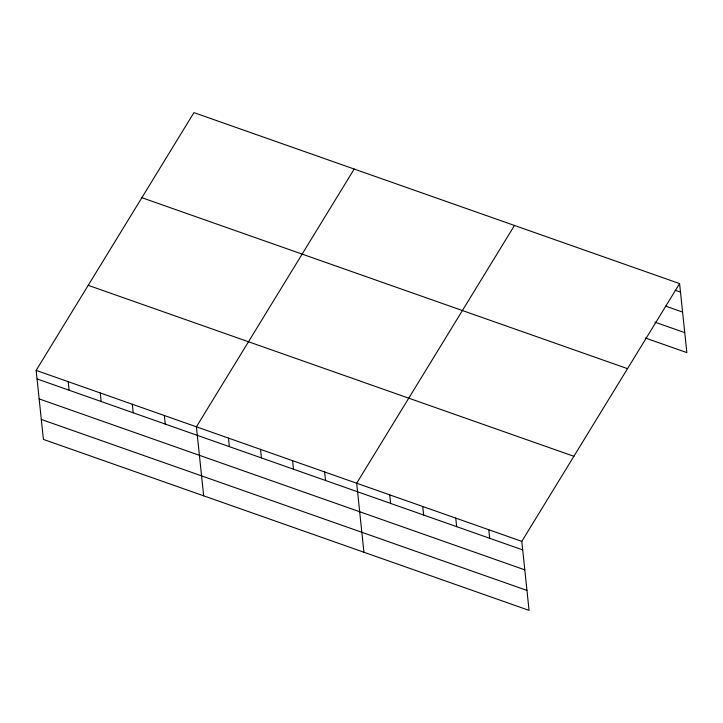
<?xml version="1.0" encoding="UTF-8"?>
<svg xmlns="http://www.w3.org/2000/svg" width="723" height="723" viewBox="0 0 723 723"><rect width="100%" height="100%" fill="white"/><g stroke="black" fill="none" stroke-linecap="round" stroke-linejoin="round"><path stroke-width="1.08" d="M679.593 283.597L521.807 541.364L529.055 610.375L43.407 439.403L36.15 370.393L193.945 112.625L679.593 283.597L686.85 352.607L645.305 337.975M354.207 169.046L196.412 426.814L203.669 495.824M514.478 225.468L356.683 483.235L363.931 552.245M675.165 290.257L680.497 292.128M665.549 306.091L682.593 312.092M654.921 322.151L684.753 332.652M141.871 197.695L627.528 368.658M88.224 285.332L573.881 456.303M36.15 370.393L521.807 541.364M37.045 378.933L522.702 549.905M39.141 398.888L524.799 569.86M41.301 419.448L526.959 590.42M488.784 529.742L489.679 538.274M455.752 518.111L456.656 526.651M422.729 506.489L423.633 515.02M389.706 494.866L390.601 503.398M324.627 471.956L325.531 480.488M292.58 460.668L293.475 469.2M260.524 449.381L261.419 457.921M228.468 438.102L229.363 446.633M164.365 415.535L165.26 424.067M132.309 404.247L133.204 412.779M100.253 392.969L101.157 401.5M68.206 381.681L69.101 390.212"/></g></svg>
